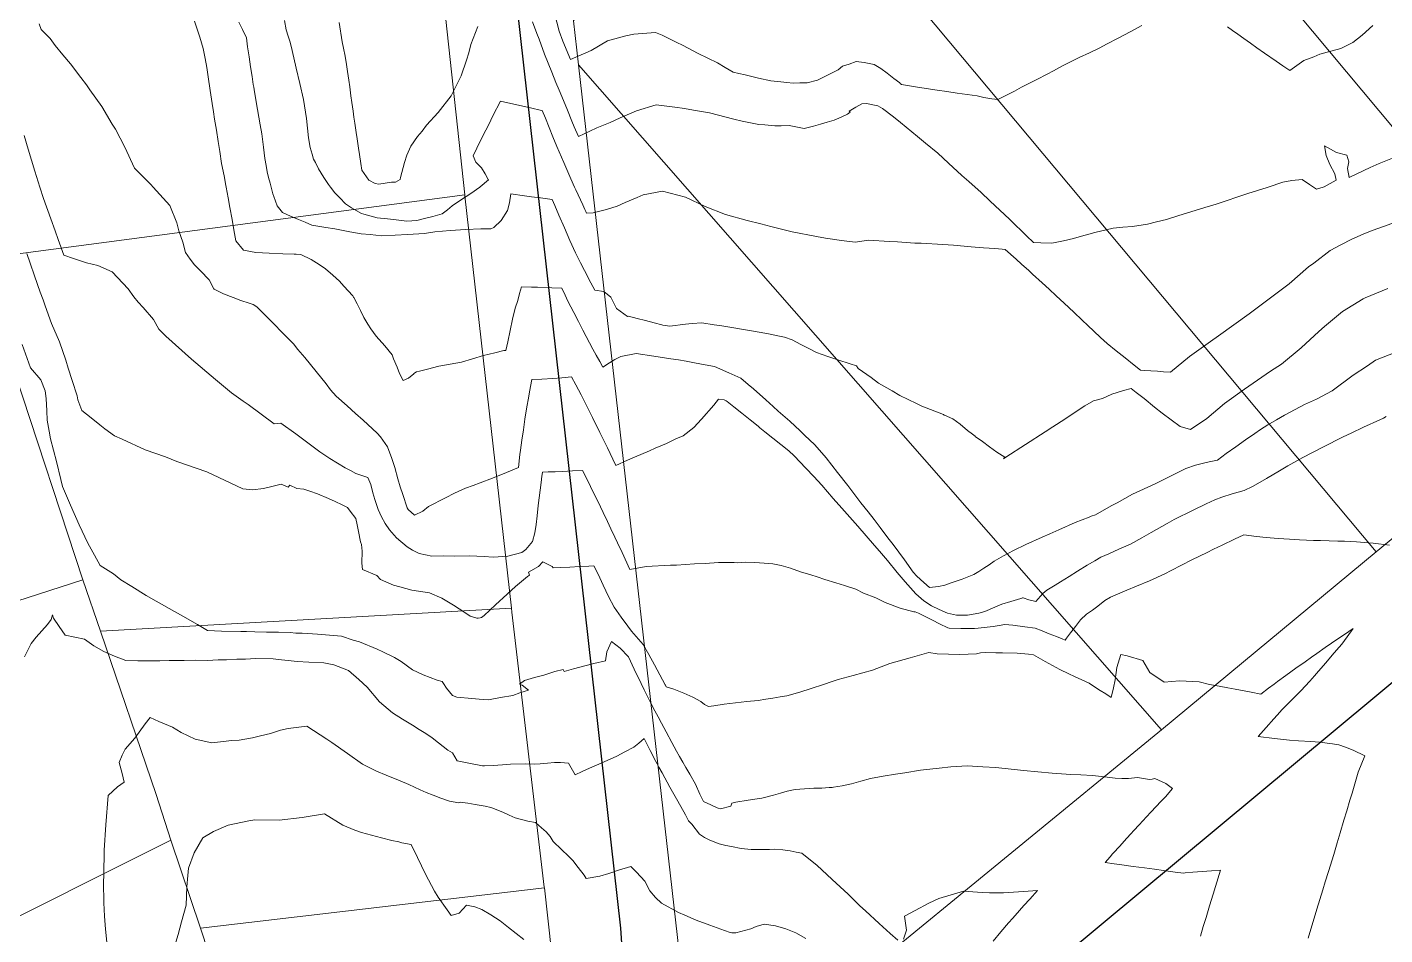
# Model space of a CAD drawing. Header units: inches. Extents: x 11351264 to 11356330, y 6702313 to 6706468.
# Drawn here: x 11353656.1 to 11354118, y 6704745.8 to 6705054.4 of the extents above; entities that cross this region are included whole.
import ezdxf

# ---------------------------------------------------------------- set-up
doc = ezdxf.new("R2010")
doc.units = ezdxf.units.IN
doc.header["$MEASUREMENT"] = 0
doc.layers.add('Shumate_Contours_clip1', color=7, linetype='Continuous', lineweight=0)
doc.layers.add('Shumate_Parcels_clip1', color=7, linetype='Continuous', lineweight=0)
doc.layers.add('Shumate_Streets_clip1', color=7, linetype='Continuous')

msp = doc.modelspace()

# ---------------------------------------------------------------- linework, layer by layer
at = {"layer": 'Shumate_Contours_clip1'}
for points, elevation in [([(11354035.34, 6705054.91), (11354031.32, 6705052.78), (11354027.29, 6705050.67), (11354023.25, 6705048.56), (11354020.98, 6705047.36), (11354017.56, 6705045.63), (11354014.05, 6705044.04), (11354011.45, 6705042.78), (11354008.3, 6705041.2), (11354005.21, 6705039.54), (11354003.14, 6705038.44), (11353999.56, 6705036.62), (11353996.86, 6705035.25), (11353994.41, 6705033.98), (11353991.94, 6705032.66), (11353989.24, 6705031.25), (11353986.33, 6705029.74), (11353984.29, 6705030.02), (11353981.58, 6705030.48), (11353979.32, 6705031.02), (11353972.44, 6705031.97), (11353968.96, 6705032.48), (11353965.66, 6705032.96), (11353958.98, 6705033.99), (11353953.6, 6705034.87), (11353953.14, 6705035.22), (11353953.09, 6705035.26), (11353952.93, 6705035.4), (11353950.96, 6705036.94), (11353948.72, 6705038.71), (11353946.5, 6705040.36), (11353944.3, 6705041.71), (11353940.81, 6705042.39), (11353938.1, 6705042.69), (11353935.7, 6705041.85), (11353933.52, 6705041.12), (11353932, 6705039.9), (11353928.09, 6705037.91), (11353924.99, 6705036.39), (11353921.4, 6705035.46), (11353918.94, 6705035.43), (11353916.66, 6705035.39), (11353914.52, 6705035.6), (11353912.5, 6705035.81), (11353909.05, 6705036.09), (11353904.87, 6705037.03), (11353900.32, 6705038.12), (11353898.2, 6705038.65), (11353896.24, 6705039.09), (11353893.5, 6705040.7), (11353890.94, 6705042.26), (11353887.63, 6705043.89), (11353884.34, 6705045.48), (11353879, 6705048.25), (11353877.13, 6705049.11), (11353874.35, 6705050.57), (11353872.12, 6705051.69), (11353869.89, 6705052.51), (11353862.45, 6705051.98), (11353859.76, 6705051.42), (11353853.55, 6705049.7), (11353847.99, 6705046.47), (11353840.9, 6705043.35), (11353838.29, 6705049.62), (11353837.1, 6705053.03), (11353835.46, 6705059.09)], 1438), ([(11354118.43, 6704922), (11354117.55, 6704921.47), (11354116.28, 6704920.9), (11354110.76, 6704918.38), (11354106.57, 6704916.34), (11354103.77, 6704915.04), (11354096.88, 6704911.6), (11354090.07, 6704908.1), (11354088.03, 6704906.93), (11354084.98, 6704905.22), (11354082.16, 6704903.56), (11354077.69, 6704900.89), (11354074.81, 6704899.22), (11354073.01, 6704898.22), (11354070.19, 6704896.82), (11354066.03, 6704895.66), (11354062.57, 6704894.62), (11354060.21, 6704893.7), (11354057.2, 6704892.33), (11354052.75, 6704890.21), (11354046.35, 6704886.93), (11354043.98, 6704885.63), (11354038.5, 6704882.56), (11354035.32, 6704880.8), (11354031.51, 6704878.65), (11354027.49, 6704876.86), (11354024.05, 6704875.26), (11354021.36, 6704874.14), (11354019.33, 6704872.91), (11354016.77, 6704871.44), (11354013.48, 6704869.42), (11354010.56, 6704867.66), (11354007.6, 6704865.78), (11354005.87, 6704864.7), (11354003.05, 6704862.94), (11354001.66, 6704861.79), (11353999.25, 6704859.05), (11353996.9, 6704859.72), (11353994.89, 6704860.31), (11353994.69, 6704860.33), (11353994.48, 6704860.23), (11353994.15, 6704860.09), (11353990.69, 6704859.08), (11353987.7, 6704858.23), (11353985.28, 6704857.18), (11353981.94, 6704855.73), (11353979.88, 6704855.16), (11353976.05, 6704854.48), (11353972.29, 6704854.47), (11353969.18, 6704855.11), (11353966.39, 6704856.4), (11353963.77, 6704857.67), (11353961.2, 6704859.33), (11353958.45, 6704861.73), (11353954.85, 6704865.74), (11353952.02, 6704868.97), (11353948.82, 6704873.03), (11353946.09, 6704876.17), (11353944.33, 6704878.16), (11353941.49, 6704881.41), (11353938.71, 6704884.72), (11353935.94, 6704887.83), (11353933.26, 6704890.81), (11353930.32, 6704894.09), (11353926.49, 6704898.68), (11353923.75, 6704901.59), (11353921.01, 6704904.48), (11353916.98, 6704908.67), (11353915.22, 6704910.31), (11353912.51, 6704912.49), (11353909.8, 6704914.66), (11353907.1, 6704916.83), (11353905.38, 6704918.19), (11353904.76, 6704918.71), (11353902.01, 6704920.92), (11353899.26, 6704923.14), (11353896.51, 6704925.34), (11353894.28, 6704927.08), (11353893.91, 6704927.31), (11353893.26, 6704927.62), (11353891.28, 6704927.95), (11353889.72, 6704925.84), (11353885.46, 6704921.1), (11353882.84, 6704918.3), (11353879.28, 6704915.47), (11353876.79, 6704914.4), (11353873.58, 6704912.8), (11353869.71, 6704911.27), (11353867.86, 6704910.36), (11353862.67, 6704908.2), (11353860.36, 6704907.13), (11353856.35, 6704905.32), (11353855.3, 6704907.5), (11353853.46, 6704911.34), (11353852.36, 6704913.61), (11353850.95, 6704916.53), (11353848.44, 6704921.71), (11353846.51, 6704925.53), (11353844.53, 6704929.4), (11353842.74, 6704932.78), (11353841.31, 6704935.47), (11353837.95, 6704935.19), (11353834.89, 6704934.94), (11353831.2, 6704934.75), (11353827.81, 6704934.59), (11353827, 6704930.43), (11353826.58, 6704928.2), (11353826.05, 6704925.28), (11353825.41, 6704921.08), (11353824.89, 6704917.5), (11353824.42, 6704913.99), (11353823.94, 6704910.54), (11353823.73, 6704909.06), (11353823.27, 6704904.62), (11353819.14, 6704902.95), (11353814.41, 6704901.03), (11353810.16, 6704899.42), (11353807.84, 6704898.51), (11353805.2, 6704897.61), (11353801.41, 6704895.91), (11353798.45, 6704894.36), (11353792.66, 6704891.36), (11353790.74, 6704889.87), (11353787.84, 6704888.43), (11353785.72, 6704890.37), (11353785.31, 6704891), (11353783.84, 6704895.49), (11353783, 6704898.13), (11353782.16, 6704900.78), (11353781.15, 6704904.71), (11353779.99, 6704908.12), (11353778.83, 6704911.39), (11353778.66, 6704911.73), (11353776.31, 6704915.04), (11353775.16, 6704916.34), (11353773.56, 6704917.82), (11353770.38, 6704920.72), (11353767.78, 6704923.05), (11353764.89, 6704925.67), (11353761.18, 6704928.95), (11353759.29, 6704931.09), (11353757.74, 6704933.06), (11353754.38, 6704937.3), (11353750.49, 6704942.04), (11353748.17, 6704944.84), (11353746.64, 6704946.75), (11353743.11, 6704950.28), (11353739.61, 6704953.89), (11353737.47, 6704956.03), (11353734.17, 6704959.34), (11353732.98, 6704960.06), (11353731.54, 6704960.5), (11353728.8, 6704961.49), (11353726.14, 6704962.42), (11353722.81, 6704963.76), (11353719.7, 6704965.34), (11353719.56, 6704965.46), (11353717.94, 6704968.47), (11353717.64, 6704968.81), (11353715.41, 6704971.17), (11353712.94, 6704973.59), (11353711.5, 6704975.48), (11353709.92, 6704977.81), (11353709.07, 6704981.26), (11353707.72, 6704985.11), (11353707.03, 6704987.81), (11353704.61, 6704993.78), (11353698.93, 6705000), (11353698.17, 6705000.83), (11353692.53, 6705006.42), (11353689.27, 6705013.59), (11353686.13, 6705019.67), (11353685.02, 6705021.35), (11353681.42, 6705027.43), (11353677.33, 6705033.07), (11353676.22, 6705034.75), (11353674.29, 6705037.24), (11353670.84, 6705041.92), (11353668.25, 6705044.96), (11353665.61, 6705048.15), (11353663.87, 6705050.57), (11353660.85, 6705053.6), (11353660.12, 6705055.52)], 1428), ([(11354130.29, 6704947.11), (11354114.87, 6704941.18), (11354112.05, 6704939.27), (11354107.22, 6704936.01), (11354100.09, 6704930.68), (11354094.72, 6704927.93), (11354090.71, 6704926.03), (11354087.46, 6704924.43), (11354083.84, 6704922.5), (11354081.1, 6704920.91), (11354078.15, 6704919.16), (11354075.71, 6704917.6), (11354073.72, 6704916.27), (11354070.55, 6704914.06), (11354067.31, 6704911.73), (11354064.06, 6704909.37), (11354061.1, 6704907.21), (11354061.06, 6704907.19), (11354060.94, 6704907.16), (11354057.23, 6704906.42), (11354053.6, 6704905.48), (11354050.31, 6704904.28), (11354047.36, 6704902.86), (11354042.38, 6704900.33), (11354039.82, 6704899.16), (11354032.15, 6704895.56), (11354026.93, 6704892.67), (11354024.93, 6704891.65), (11354019.6, 6704888.62), (11354018.09, 6704888.11), (11354017.37, 6704887.75), (11354012.69, 6704885.93), (11354007.08, 6704883.48), (11354004.01, 6704882.1), (11354001.45, 6704880.94), (11353995.82, 6704878.43), (11353991.62, 6704876.5), (11353988.27, 6704874.65), (11353985.06, 6704872.8), (11353983.36, 6704871.61), (11353981.6, 6704870.41), (11353979.86, 6704869.34), (11353978.15, 6704868.3), (11353974.14, 6704866.67), (11353970.11, 6704865.32), (11353968.28, 6704864.7), (11353966.09, 6704864.21), (11353963.04, 6704863.85), (11353961.2, 6704865.52), (11353958.8, 6704867.68), (11353957.56, 6704869.1), (11353954.59, 6704873.23), (11353952.66, 6704875.89), (11353950.72, 6704878.52), (11353948.88, 6704880.79), (11353946.26, 6704884.3), (11353944.25, 6704886.95), (11353942.22, 6704889.59), (11353939.72, 6704892.67), (11353937.99, 6704894.96), (11353935.27, 6704898.51), (11353931.82, 6704903.01), (11353927.97, 6704907.97), (11353924.05, 6704912.33), (11353922.2, 6704914.1), (11353920.7, 6704915.53), (11353918.9, 6704917.25), (11353917.33, 6704918.72), (11353915.6, 6704920.37), (11353911.56, 6704923.86), (11353909.84, 6704925.41), (11353907.35, 6704927.65), (11353903.23, 6704931.38), (11353901.42, 6704932.91), (11353898.93, 6704935), (11353894.75, 6704936.89), (11353889.97, 6704939.01), (11353885.48, 6704939.84), (11353882.51, 6704940.41), (11353880.26, 6704940.79), (11353877.62, 6704941.22), (11353875.11, 6704941.59), (11353871.41, 6704942.18), (11353869.33, 6704942.52), (11353863.28, 6704943.45), (11353858.02, 6704942.35), (11353856, 6704941.37), (11353854.17, 6704940.21), (11353851.94, 6704938.83), (11353850.86, 6704940.75), (11353849.68, 6704942.85), (11353848.54, 6704944.89), (11353847.34, 6704947.08), (11353845.08, 6704951.4), (11353843.6, 6704954.27), (11353842.02, 6704957.41), (11353840.06, 6704961.27), (11353839.06, 6704963.25), (11353837.98, 6704965.66), (11353834.55, 6704965.76), (11353829.68, 6704965.95), (11353827.67, 6704966.01), (11353824.24, 6704966.13), (11353823.62, 6704963.87), (11353822.96, 6704961.49), (11353822.13, 6704958.88), (11353821.22, 6704955.08), (11353820.37, 6704951.26), (11353819.56, 6704947.43), (11353818.98, 6704944.5), (11353818.22, 6704944.39), (11353815.14, 6704943.69), (11353811.36, 6704942.71), (11353807.59, 6704941.64), (11353803.82, 6704940.53), (11353799.99, 6704939.85), (11353796.09, 6704939.09), (11353792.3, 6704938.12), (11353789.54, 6704937.43), (11353788.5, 6704937.15), (11353787.67, 6704936.62), (11353787.6, 6704936.56), (11353785.81, 6704934.99), (11353783.96, 6704934.22), (11353782.73, 6704936.58), (11353781.9, 6704938.75), (11353780.7, 6704941.6), (11353780.24, 6704942.97), (11353777.79, 6704946.07), (11353774.85, 6704949.33), (11353773.03, 6704951.82), (11353772.01, 6704953.44), (11353770.56, 6704955.66), (11353769.44, 6704958.02), (11353768.3, 6704960.36), (11353767.19, 6704962.46), (11353767.12, 6704962.58), (11353766.87, 6704962.99), (11353763.85, 6704966.37), (11353762.31, 6704968.03), (11353760.03, 6704970.08), (11353757.58, 6704972.17), (11353755.38, 6704973.68), (11353752.69, 6704975.41), (11353749.2, 6704977.09), (11353747.61, 6704977.15), (11353747.43, 6704977.18), (11353746.91, 6704977.19), (11353743.08, 6704977.35), (11353738.36, 6704977.49), (11353733.82, 6704977.82), (11353729.67, 6704978.51), (11353727.01, 6704981.77), (11353726.37, 6704985.5), (11353725.78, 6704989), (11353725.04, 6704993.06), (11353724.46, 6704996.39), (11353723.77, 6705000), (11353723.66, 6705000.58), (11353723.09, 6705003.82), (11353722.17, 6705008.07), (11353721.61, 6705012.13), (11353721.09, 6705015.51), (11353720.46, 6705019.33), (11353719.82, 6705023.14), (11353719.41, 6705025.63), (11353718.95, 6705028.44), (11353718.28, 6705032.85), (11353717.63, 6705037.47), (11353717.18, 6705040.62), (11353716.66, 6705043.74), (11353716, 6705047.08), (11353714.86, 6705050.95), (11353713.83, 6705054.05), (11353712.95, 6705056.47)], 1430), ([(11354119.06, 6704965.49), (11354111.27, 6704962.34), (11354110.61, 6704962.02), (11354103.61, 6704957.65), (11354097.52, 6704952.62), (11354095.53, 6704950.92), (11354089.52, 6704945.35), (11354082.82, 6704939.8), (11354079.08, 6704937.39), (11354070.21, 6704931.35), (11354063.4, 6704926.37), (11354057.46, 6704921.37), (11354051.93, 6704917.55), (11354048.41, 6704918.62), (11354045.26, 6704920.85), (11354042.29, 6704923.14), (11354039.67, 6704925.23), (11354036.12, 6704928.14), (11354033.44, 6704930.21), (11354031.67, 6704931.57), (11354029.13, 6704930.8), (11354025.11, 6704929.63), (11354021.94, 6704928.11), (11354018.87, 6704927.28), (11354015.97, 6704925.62), (11354012.97, 6704923.67), (11354009.16, 6704921.14), (11354005.05, 6704918.48), (11354002.44, 6704916.82), (11353995.72, 6704912.5), (11353989.1, 6704908.22), (11353989.03, 6704908.17), (11353988.24, 6704907.66), (11353988.71, 6704908.16), (11353986.02, 6704909.9), (11353983.52, 6704911.71), (11353981.05, 6704913.53), (11353978.66, 6704915.26), (11353978.6, 6704915.29), (11353978.57, 6704915.31), (11353977.69, 6704915.97), (11353976.05, 6704917.27), (11353973.55, 6704919.36), (11353970.96, 6704921.18), (11353968.23, 6704922.49), (11353968.17, 6704922.51), (11353968.11, 6704922.51), (11353967.82, 6704922.64), (11353960.47, 6704925.56), (11353958.67, 6704926.47), (11353952.97, 6704929.14), (11353950.34, 6704930.73), (11353945.74, 6704933.37), (11353943.19, 6704935.22), (11353938.82, 6704938.36), (11353938.27, 6704939.24), (11353936.07, 6704939.88), (11353931.91, 6704941.24), (11353928.43, 6704942.4), (11353924.6, 6704943.73), (11353922.19, 6704944.99), (11353919.24, 6704946.47), (11353916.34, 6704948.04), (11353913.76, 6704948.94), (11353912.64, 6704949.19), (11353907.7, 6704950.17), (11353901.83, 6704951.25), (11353899.1, 6704951.71), (11353895.87, 6704952.24), (11353892.39, 6704952.78), (11353889.83, 6704953.14), (11353885.63, 6704953.89), (11353882.33, 6704953.63), (11353880.05, 6704953.36), (11353874.71, 6704952.73), (11353872.32, 6704953.1), (11353872.01, 6704953.16), (11353869.36, 6704953.84), (11353866.46, 6704954.59), (11353863.56, 6704955.33), (11353860.66, 6704956.07), (11353860.34, 6704956.05), (11353856.6, 6704958.75), (11353854.63, 6704962.57), (11353852.23, 6704964.46), (11353849.18, 6704964.96), (11353847.88, 6704967.41), (11353845.7, 6704971.67), (11353844.38, 6704974.22), (11353842.65, 6704977.69), (11353840.75, 6704981.9), (11353838.86, 6704986.17), (11353836.97, 6704990.46), (11353835.54, 6704993.79), (11353834.66, 6704995.84), (11353830.77, 6704996.35), (11353827.67, 6704996.74), (11353825.25, 6704997.06), (11353820.67, 6704997.68), (11353820.13, 6704994.6), (11353819.46, 6704992.04), (11353817.3, 6704988.66), (11353814.87, 6704986.27), (11353813.84, 6704985.8), (11353810.4, 6704985.81), (11353805.28, 6704985.58), (11353800.04, 6704985.24), (11353794.72, 6704984.82), (11353791.28, 6704984.28), (11353785.47, 6704983.89), (11353781.25, 6704983.65), (11353776.57, 6704983.47), (11353772.82, 6704983.85), (11353769.69, 6704984.14), (11353765.79, 6704984.81), (11353760.71, 6704985.85), (11353757.63, 6704986.21), (11353752.87, 6704987.11), (11353750.61, 6704988.04), (11353748.35, 6704988.96), (11353745.67, 6704990.12), (11353742.99, 6704991.31), (11353741.15, 6704993.63), (11353739.97, 6704996.77), (11353739.63, 6704997.67), (11353739.03, 6705000), (11353738.7, 6705001.29), (11353738.21, 6705003.24), (11353737.69, 6705005.17), (11353737.35, 6705007.35), (11353736.98, 6705009.73), (11353736.5, 6705013.58), (11353735.91, 6705018.1), (11353735.35, 6705021.19), (11353734.88, 6705023.79), (11353734.43, 6705026.39), (11353733.99, 6705028.98), (11353733.27, 6705033.16), (11353733.14, 6705033.98), (11353732.99, 6705034.93), (11353732.58, 6705037.55), (11353732.07, 6705040.94), (11353731.57, 6705044.34), (11353731.04, 6705047.73), (11353730.69, 6705050.76), (11353729.38, 6705053.56), (11353728.11, 6705056.09)], 1432), ([(11354127.95, 6704990.33), (11354116.01, 6704986.04), (11354113.69, 6704985.21), (11354110.66, 6704983.99), (11354106.82, 6704982.26), (11354103.08, 6704980.39), (11354099.43, 6704978.4), (11354093.82, 6704974.19), (11354092, 6704972.84), (11354085.5, 6704967.13), (11354071.86, 6704956.9), (11354061.36, 6704949.42), (11354058.65, 6704947.53), (11354051.49, 6704942.38), (11354045.08, 6704937.09), (11354042.71, 6704937.19), (11354040.67, 6704937.46), (11354036.15, 6704937.67), (11354034.89, 6704937.75), (11354032.68, 6704939.5), (11354029.61, 6704941.92), (11354026.54, 6704944.36), (11354023.47, 6704946.82), (11354021.2, 6704948.88), (11354018.93, 6704950.98), (11354017, 6704952.89), (11354015.07, 6704954.77), (11354012.23, 6704957.43), (11354008.93, 6704960.5), (11354006.21, 6704963.08), (11354003.81, 6704965.28), (11354001.42, 6704967.46), (11353998.17, 6704970.41), (11353996.84, 6704971.64), (11353994.37, 6704973.85), (11353992.52, 6704975.49), (11353988.8, 6704978.79), (11353987.81, 6704978.88), (11353985.3, 6704979.07), (11353981.44, 6704979.36), (11353977.22, 6704979.74), (11353971.29, 6704980.22), (11353967.62, 6704980.51), (11353960.25, 6704980.92), (11353958.13, 6704980.99), (11353952.22, 6704981.37), (11353949.48, 6704981.52), (11353942.28, 6704981.96), (11353937.76, 6704981.26), (11353933.14, 6704981.88), (11353927.74, 6704982.59), (11353924.61, 6704983.16), (11353916.34, 6704984.74), (11353909.13, 6704986.56), (11353905.69, 6704987.46), (11353901.09, 6704988.7), (11353893.72, 6704990.68), (11353886.76, 6704993.44), (11353880.06, 6704996.54), (11353872.23, 6704998.67), (11353865.66, 6704997.37), (11353863.61, 6704996.51), (11353859.49, 6704994.74), (11353856.85, 6704993.56), (11353853.22, 6704992.42), (11353848.64, 6704991.26), (11353846.42, 6704991.09), (11353846.13, 6704991.67), (11353845.8, 6704992.4), (11353845.11, 6704993.94), (11353842.74, 6704999.11), (11353842.34, 6705000), (11353841.05, 6705002.86), (11353838.62, 6705008.34), (11353836.23, 6705013.86), (11353834.94, 6705017.04), (11353833.65, 6705020.22), (11353832.37, 6705023.41), (11353831.34, 6705026.03), (11353830.65, 6705026.16), (11353827.78, 6705026.79), (11353824.23, 6705027.58), (11353820.67, 6705028.39), (11353817.11, 6705029.22), (11353814.51, 6705024.24), (11353813.1, 6705021.3), (11353811.11, 6705017.44), (11353809.11, 6705013.26), (11353807.83, 6705010.68), (11353808.68, 6705008.47), (11353810.66, 6705006.59), (11353811.87, 6705004.49), (11353812.91, 6705002.62), (11353813, 6705002.45), (11353810.21, 6705000.07), (11353810.1, 6705000), (11353807.04, 6704997.88), (11353803.83, 6704995.8), (11353800.66, 6704993.6), (11353799.02, 6704992.32), (11353797.28, 6704990.95), (11353794.06, 6704990.06), (11353791.76, 6704989.41), (11353788.61, 6704988.59), (11353785.26, 6704988.4), (11353781.61, 6704988.84), (11353778.64, 6704989.17), (11353775.12, 6704989.57), (11353770.64, 6704990.85), (11353769.77, 6704991.01), (11353766.42, 6704992.96), (11353764.34, 6704994.32), (11353762.42, 6704996.34), (11353760.78, 6704998.06), (11353759.31, 6705000), (11353758.64, 6705000.88), (11353757.02, 6705003.24), (11353755.15, 6705006.18), (11353754.12, 6705008.35), (11353753.47, 6705009.53), (11353753.01, 6705011.15), (11353752.35, 6705013.43), (11353751.73, 6705016.7), (11353751.4, 6705020.02), (11353751.1, 6705023.34), (11353750.03, 6705029.79), (11353748.84, 6705035.21), (11353747.56, 6705040.41), (11353746.24, 6705046.39), (11353745.53, 6705049.26), (11353744.87, 6705051.32), (11353744.22, 6705053.44), (11353743.6, 6705056.61)], 1434), ([(11353809.41, 6705054.66), (11353806.98, 6705048.5), (11353806.39, 6705045.68), (11353805.52, 6705043.16), (11353803.7, 6705037.87), (11353800.35, 6705031.07), (11353795.93, 6705025.41), (11353791.93, 6705021.03), (11353790.47, 6705019.04), (11353788.92, 6705017.19), (11353786.56, 6705013.92), (11353785.23, 6705010.91), (11353784.41, 6705008.42), (11353783.03, 6705003.29), (11353783, 6705002.64), (11353781.42, 6705001.69), (11353780.05, 6705001.67), (11353775.7, 6705001.05), (11353774.51, 6705001.2), (11353772.3, 6705002.37), (11353769.88, 6705005.75), (11353769.56, 6705008.03), (11353769.09, 6705011.06), (11353768.78, 6705013.29), (11353768.32, 6705016.37), (11353768.02, 6705018.55), (11353767.51, 6705021.69), (11353767.22, 6705023.8), (11353766.97, 6705025.79), (11353766.56, 6705028.77), (11353766.21, 6705031.08), (11353765.81, 6705034.04), (11353765.45, 6705036.38), (11353765.05, 6705039.31), (11353764.69, 6705041.67), (11353764.29, 6705044.57), (11353763.71, 6705047.28), (11353763.25, 6705049.44), (11353762.22, 6705055.99)], 1436), ([(11354125.14, 6705011.61), (11354116.1, 6705008.03), (11354113.02, 6705006.64), (11354110.9, 6705005.66), (11354105.82, 6705003.31), (11354105.29, 6705006.29), (11354105.73, 6705008.62), (11354105.12, 6705010.84), (11354101.51, 6705011.72), (11354097.49, 6705014), (11354098.08, 6705010.76), (11354099.27, 6705007.74), (11354101.03, 6705004.5), (11354101.41, 6705002.41), (11354097.34, 6705000.1), (11354096.99, 6705000), (11354094.76, 6704999.34), (11354093.69, 6705000), (11354092.33, 6705000.84), (11354089.84, 6705002.53), (11354086.37, 6705002.24), (11354083.29, 6705001.67), (11354078.29, 6705000), (11354077.99, 6704999.9), (11354071.39, 6704997.86), (11354060.62, 6704994.24), (11354056.77, 6704993.09), (11354047.57, 6704990.27), (11354043.74, 6704989.02), (11354040.35, 6704988.18), (11354037.25, 6704987.45), (11354032.17, 6704986.57), (11354028.88, 6704986.35), (11354025.56, 6704986.07), (11354019.35, 6704984.58), (11354013.98, 6704983.08), (11354012.03, 6704982.51), (11354008.71, 6704981.77), (11354004.72, 6704980.99), (11354001, 6704981), (11353998.47, 6704981.17), (11353996.12, 6704983.45), (11353994.34, 6704985.16), (11353992.25, 6704987.17), (11353990.28, 6704989.07), (11353987.01, 6704992.18), (11353983.75, 6704995.25), (11353980.5, 6704998.32), (11353978.62, 6705000), (11353976.44, 6705001.94), (11353974.1, 6705004), (11353969.57, 6705008.11), (11353965.86, 6705011.49), (11353961.69, 6705014.99), (11353959.03, 6705017.19), (11353953.17, 6705022.01), (11353950.79, 6705023.86), (11353947.05, 6705026.73), (11353945.44, 6705027.68), (11353941.64, 6705028.43), (11353940.02, 6705028.26), (11353938.02, 6705027.17), (11353935.69, 6705025.85), (11353936.13, 6705025.43), (11353935.14, 6705024.82), (11353933.05, 6705023.83), (11353930.61, 6705022.79), (11353928.21, 6705022.06), (11353925.95, 6705021.4), (11353923.56, 6705020.76), (11353920.43, 6705019.97), (11353918.17, 6705020.38), (11353915.29, 6705020.96), (11353912.65, 6705020.78), (11353910.42, 6705020.79), (11353907.04, 6705021.13), (11353905.01, 6705021.34), (11353902.18, 6705021.8), (11353899.32, 6705022.43), (11353896.46, 6705023.06), (11353888.21, 6705025.27), (11353882.8, 6705026.18), (11353879.71, 6705026.68), (11353876.46, 6705027.22), (11353870.11, 6705027.96), (11353863.38, 6705025.92), (11353857.88, 6705023.54), (11353854.38, 6705022.01), (11353849.93, 6705020.1), (11353847.53, 6705019.05), (11353843.66, 6705017.22), (11353842.2, 6705020.52), (11353841.43, 6705022.39), (11353839.85, 6705026.19), (11353839.06, 6705028.13), (11353837.05, 6705032.96), (11353835.99, 6705035.58), (11353834.57, 6705039.05), (11353832.12, 6705045.16), (11353830.22, 6705050.27), (11353829.52, 6705052.17), (11353828.01, 6705056.21)], 1436), ([(11354113.92, 6705054.97), (11354110.33, 6705051.7), (11354107.1, 6705049.15), (11354103.06, 6705047.18), (11354098.39, 6705045.86), (11354095.85, 6705045.23), (11354093.87, 6705044.34), (11354090.46, 6705043.05), (11354085.69, 6705039.63), (11354083.34, 6705041.23), (11354080.97, 6705042.85), (11354077.07, 6705045.53), (11354074.45, 6705047.38), (11354072.27, 6705048.92), (11354070.02, 6705050.51), (11354067.96, 6705051.98), (11354066.14, 6705053.28), (11354064.45, 6705054.49)], 1438), ([(11354119.6, 6704878.21), (11354114.05, 6704878.93), (11354111.1, 6704879.12), (11354108.39, 6704879.38), (11354104.32, 6704879.58), (11354103.46, 6704879.6), (11354103.07, 6704879.6), (11354101.95, 6704879.62), (11354096.13, 6704879.8), (11354093.67, 6704879.88), (11354088.93, 6704880.08), (11354085.55, 6704880.27), (11354081.68, 6704880.51), (11354077.66, 6704880.86), (11354074.35, 6704881.16), (11354070, 6704881.81), (11354066.9, 6704880.32), (11354062.64, 6704878.27), (11354059.67, 6704876.86), (11354057.5, 6704875.82), (11354052.35, 6704873.3), (11354045.31, 6704869.59), (11354043.15, 6704868.52), (11354037.9, 6704866.17), (11354033.52, 6704864.34), (11354030.19, 6704862.94), (11354024.7, 6704860.62), (11354022.77, 6704859.39), (11354020.37, 6704857.57), (11354018.5, 6704856.12), (11354016.53, 6704854.76), (11354014.48, 6704852.86), (11354012.72, 6704850.63), (11354011.04, 6704848.43), (11354009.73, 6704846.68), (11354009.23, 6704845.97), (11354008.17, 6704846.39), (11354006.23, 6704847.16), (11354003.75, 6704848.15), (11354001.43, 6704849.08), (11353999.03, 6704850.02), (11353995.55, 6704850.51), (11353991.48, 6704851.05), (11353988.72, 6704851.25), (11353986.74, 6704850.94), (11353984.77, 6704850.55), (11353979.63, 6704850), (11353978.39, 6704849.91), (11353976.04, 6704849.91), (11353973.68, 6704849.95), (11353969.73, 6704850.03), (11353969.3, 6704850.13), (11353966.51, 6704851.53), (11353964.14, 6704852.74), (11353959.36, 6704855.18), (11353958.23, 6704855.58), (11353957.7, 6704855.57), (11353953.07, 6704856.84), (11353948, 6704858.78), (11353944.85, 6704860.32), (11353940.59, 6704861.96), (11353938, 6704863.28), (11353934.17, 6704864.5), (11353931.2, 6704865.47), (11353927.47, 6704866.63), (11353924.82, 6704867.46), (11353922.65, 6704868.14), (11353919.2, 6704869.23), (11353915.75, 6704870.47), (11353912.61, 6704871.36), (11353912.06, 6704871.5), (11353909.78, 6704871.86), (11353906.79, 6704872.18), (11353903.67, 6704872.37), (11353900.47, 6704872.44), (11353897.7, 6704872.29), (11353896.57, 6704872.31), (11353891.32, 6704872.33), (11353886.75, 6704871.97), (11353883.14, 6704871.93), (11353877.02, 6704871.49), (11353874.91, 6704871.45), (11353866.69, 6704870.98), (11353861.15, 6704870.02), (11353858.47, 6704875.72), (11353856.91, 6704879.04), (11353855.99, 6704881.02), (11353854.7, 6704883.77), (11353853.51, 6704886.3), (11353852.03, 6704889.37), (11353850.17, 6704893.2), (11353848.89, 6704895.82), (11353847.74, 6704898.15), (11353846.43, 6704900.83), (11353845.04, 6704903.64), (11353841.63, 6704903.49), (11353838.21, 6704903.34), (11353835.66, 6704903.23), (11353833.32, 6704903.14), (11353831.38, 6704903.05), (11353831.26, 6704902.29), (11353831.19, 6704901.71), (11353830.89, 6704899.55), (11353830.55, 6704896.94), (11353830.21, 6704894.33), (11353829.89, 6704891.71), (11353829.57, 6704888.22), (11353829.19, 6704885.3), (11353828.77, 6704882.5), (11353827.99, 6704879.56), (11353825.68, 6704876.78), (11353824.38, 6704875.77), (11353819.57, 6704874.57), (11353814.59, 6704874.19), (11353811.5, 6704874.36), (11353806.61, 6704874.6), (11353801.52, 6704874.5), (11353797.69, 6704874.58), (11353793.79, 6704874.54), (11353791.63, 6704874.94), (11353789.49, 6704875.41), (11353787.15, 6704876.53), (11353785.4, 6704877.72), (11353781.78, 6704880.74), (11353780.93, 6704881.63), (11353779.32, 6704883.52), (11353777.84, 6704885.67), (11353776.59, 6704887.89), (11353775.43, 6704890.37), (11353775.32, 6704890.69), (11353774.98, 6704891.73), (11353774.3, 6704893.79), (11353773.72, 6704896.09), (11353772.94, 6704898.83), (11353771.94, 6704901.22), (11353767.9, 6704902.66), (11353766.08, 6704903.67), (11353764.26, 6704904.58), (11353761.66, 6704906.17), (11353759.09, 6704907.73), (11353755.63, 6704909.95), (11353753.38, 6704911.7), (11353750.14, 6704914.1), (11353747.49, 6704916.13), (11353742.32, 6704919.72), (11353740.07, 6704919.46), (11353731.27, 6704926.06), (11353729.57, 6704927.24), (11353725.58, 6704930.1), (11353720.1, 6704934.53), (11353711.92, 6704941.55), (11353703.25, 6704949.28), (11353700.87, 6704951.7), (11353699.04, 6704955), (11353695.55, 6704959.01), (11353693.84, 6704960.9), (11353692.41, 6704962.73), (11353690.45, 6704965.37), (11353685, 6704971.2), (11353680.1, 6704973.37), (11353676.24, 6704974.25), (11353671.83, 6704975.68), (11353668.52, 6704976.86), (11353666.66, 6704982.13), (11353665.59, 6704985.11), (11353664.14, 6704989.19), (11353661.58, 6704996.18), (11353660.39, 6705000), (11353658.7, 6705005.44), (11353656.36, 6705012.94), (11353655.07, 6705017.6)], 1426), ([(11354091.92, 6704744.64), (11354094.85, 6704754.44), (11354096.88, 6704761.05), (11354097.71, 6704763.78), (11354098.8, 6704767.31), (11354100.59, 6704773.11), (11354101.75, 6704777.02), (11354102.79, 6704780.48), (11354104.04, 6704784.76), (11354105.02, 6704787.96), (11354106.11, 6704791.54), (11354106.87, 6704793.89), (11354108.97, 6704801.02), (11354111.16, 6704806.62), (11354107.25, 6704808.56), (11354104.65, 6704809.58), (11354102.39, 6704810.41), (11354100.23, 6704810.75), (11354095.75, 6704811.3), (11354092.82, 6704811.53), (11354088.6, 6704811.77), (11354085.6, 6704811.9), (11354080.4, 6704812.53), (11354074.91, 6704813.23), (11354077.61, 6704816.27), (11354080.18, 6704819.16), (11354081.37, 6704820.48), (11354083.09, 6704822.33), (11354087.35, 6704826.65), (11354089.43, 6704828.75), (11354092.5, 6704831.96), (11354094.08, 6704833.78), (11354095.47, 6704835.39), (11354097.92, 6704838.28), (11354100.02, 6704840.81), (11354101.54, 6704842.54), (11354103.33, 6704844.61), (11354105.19, 6704847.1), (11354107.26, 6704849.91), (11354104.3, 6704847.93), (11354101.67, 6704846.16), (11354099.86, 6704844.91), (11354097.7, 6704843.42), (11354094.83, 6704841.44), (11354093.02, 6704840.15), (11354090.84, 6704838.59), (11354087.72, 6704836.39), (11354084.31, 6704833.9), (11354081.5, 6704831.85), (11354080.34, 6704831), (11354078.44, 6704829.6), (11354075.83, 6704827.65), (11354072.48, 6704828.25), (11354067.07, 6704829.26), (11354064.55, 6704829.74), (11354061.62, 6704830.31), (11354058.33, 6704830.9), (11354054.79, 6704831.76), (11354048.13, 6704832.08), (11354042.88, 6704831.69), (11354038.05, 6704834.98), (11354035.65, 6704839.05), (11354030.28, 6704840.68), (11354028.12, 6704841.03), (11354026.79, 6704836.71), (11354026.22, 6704832.47), (11354025.73, 6704829.8), (11354024.92, 6704826.51), (11354023.04, 6704827.66), (11354021.11, 6704828.89), (11354019.24, 6704830.13), (11354017.38, 6704831.33), (11354012.41, 6704833.6), (11354010.44, 6704834.56), (11354007.42, 6704835.97), (11354002.41, 6704838.66), (11353998.46, 6704840.98), (11353996.76, 6704841.19), (11353992.85, 6704841.54), (11353987.91, 6704841.63), (11353985.69, 6704841.66), (11353981.98, 6704841.74), (11353980.46, 6704841.66), (11353979.09, 6704841.34), (11353973.37, 6704841.03), (11353969.52, 6704841.17), (11353965.66, 6704841.28), (11353962.83, 6704841.78), (11353956.49, 6704839.95), (11353949.58, 6704837.98), (11353943.7, 6704835.77), (11353937.13, 6704833.93), (11353932.03, 6704832.6), (11353930, 6704831.93), (11353927, 6704830.93), (11353922.82, 6704829.5), (11353918.9, 6704828.3), (11353914.5, 6704827.05), (11353912.29, 6704826.65), (11353909.82, 6704826.26), (11353907.37, 6704825.85), (11353904.83, 6704825.49), (11353900.97, 6704825.1), (11353897.06, 6704824.69), (11353893.17, 6704824.14), (11353889.69, 6704823.65), (11353888.83, 6704823.52), (11353887.84, 6704823.39), (11353886.52, 6704824.1), (11353885.23, 6704825.14), (11353882.5, 6704826.6), (11353879.45, 6704827.98), (11353876.07, 6704829.29), (11353873.5, 6704830.11), (11353873.2, 6704830.65), (11353873.12, 6704830.81), (11353871.32, 6704834.12), (11353869.48, 6704837.6), (11353867.6, 6704841.05), (11353865.67, 6704844.46), (11353861.64, 6704849), (11353860.42, 6704850.73), (11353858.19, 6704853.8), (11353855.76, 6704857.13), (11353853.91, 6704860.86), (11353852.99, 6704862.77), (11353852.09, 6704864.61), (11353850.29, 6704868.38), (11353848.92, 6704871.26), (11353847.21, 6704871.14), (11353843.95, 6704870.98), (11353840.7, 6704870.82), (11353837.45, 6704870.66), (11353835, 6704870.56), (11353834.64, 6704871), (11353831.56, 6704872.59), (11353829.99, 6704870.99), (11353826.66, 6704869.08), (11353826.94, 6704868.06), (11353826.31, 6704867.61), (11353822.19, 6704864.2), (11353819.36, 6704861.62), (11353815.44, 6704857.98), (11353811.59, 6704854.33), (11353810.66, 6704853.7), (11353810.21, 6704853.53), (11353809.54, 6704853.45), (11353809.04, 6704853.47), (11353806.76, 6704854.15), (11353804.94, 6704855.38), (11353801.12, 6704857.89), (11353797.18, 6704860.21), (11353792.91, 6704862.06), (11353789.2, 6704862.66), (11353786.95, 6704863), (11353782.88, 6704864.07), (11353780.7, 6704864.63), (11353776.32, 6704866.53), (11353775.03, 6704867.89), (11353770.21, 6704870.01), (11353769.92, 6704872.19), (11353770.02, 6704876.2), (11353769.8, 6704878.43), (11353769.45, 6704879.35), (11353768.74, 6704882.93), (11353768.3, 6704885.12), (11353767.84, 6704887.3), (11353765.91, 6704889.77), (11353765.06, 6704891.08), (11353764.57, 6704891.29), (11353763.22, 6704891.96), (11353760.87, 6704893.09), (11353758.55, 6704894.14), (11353754.9, 6704895.7), (11353752.22, 6704896.65), (11353750.14, 6704897.27), (11353747.81, 6704897.5), (11353745.45, 6704898.68), (11353744.88, 6704897.96), (11353742.51, 6704898.97), (11353739.75, 6704898.34), (11353736.45, 6704897.54), (11353732.78, 6704897.12), (11353729.47, 6704897.45), (11353717.23, 6704903.22), (11353706.99, 6704906.73), (11353703.08, 6704908.3), (11353696.23, 6704910.67), (11353688.37, 6704914.34), (11353685.74, 6704915.44), (11353682.52, 6704917.79), (11353680.77, 6704919.2), (11353677.8, 6704921.52), (11353674.68, 6704924.08), (11353673.32, 6704927.68), (11353673.07, 6704929), (11353671.34, 6704934.3), (11353670.03, 6704938.46), (11353669.17, 6704941.11), (11353667.07, 6704947.36), (11353664.35, 6704953.66), (11353662.2, 6704959.6), (11353661.46, 6704961.68), (11353660.53, 6704964.31), (11353658.61, 6704969.78), (11353657.09, 6704974.1), (11353655.92, 6704977.41)], 1424), ([(11354055.27, 6704745.37), (11354056.23, 6704748.55), (11354057.17, 6704751.66), (11354058.39, 6704755.66), (11354059.61, 6704759.65), (11354060.41, 6704762.25), (11354062.09, 6704767.71), (11354059.02, 6704767.55), (11354055.88, 6704767.34), (11354052.69, 6704767.08), (11354050.08, 6704766.84), (11354049.44, 6704766.76), (11354046.67, 6704767.12), (11354042.74, 6704767.63), (11354039.68, 6704768.04), (11354036.18, 6704768.51), (11354032.39, 6704769.03), (11354028.52, 6704769.58), (11354025.91, 6704769.95), (11354022.82, 6704770.41), (11354024.53, 6704772.33), (11354025.38, 6704773.26), (11354025.71, 6704773.61), (11354027.67, 6704775.77), (11354030.24, 6704778.6), (11354031.6, 6704780.1), (11354032.61, 6704781.2), (11354034.4, 6704783.16), (11354036.94, 6704785.94), (11354038.42, 6704787.52), (11354040.17, 6704789.4), (11354041.8, 6704791.07), (11354043.36, 6704792.65), (11354045.7, 6704795.51), (11354043.52, 6704797.23), (11354039.71, 6704798.97), (11354038.82, 6704798.65), (11354037.98, 6704798.61), (11354033.82, 6704799.26), (11354030.8, 6704798.88), (11354028.51, 6704798.89), (11354026.3, 6704799.09), (11354023.5, 6704799.41), (11354018.53, 6704799.98), (11354014.58, 6704800.18), (11354011.16, 6704800.31), (11354004.82, 6704800.71), (11353995.01, 6704801.66), (11353985.59, 6704802.71), (11353981.18, 6704802.93), (11353975.98, 6704803.27), (11353970.28, 6704802.91), (11353966.39, 6704802.46), (11353960.06, 6704801.73), (11353954.64, 6704800.89), (11353951.51, 6704800.38), (11353947.34, 6704799.69), (11353942.96, 6704798.92), (11353939.76, 6704798.06), (11353936.57, 6704797.13), (11353933.35, 6704796.41), (11353930.42, 6704795.92), (11353929.91, 6704795.88), (11353928.89, 6704795.81), (11353926.41, 6704795.65), (11353923.72, 6704795.58), (11353920.52, 6704795.44), (11353917.35, 6704795.14), (11353914.64, 6704794.64), (11353912.34, 6704793.98), (11353909.94, 6704793.26), (11353906.08, 6704792.24), (11353903.7, 6704791.9), (11353901.33, 6704791.55), (11353897.19, 6704790.84), (11353895.79, 6704790.56), (11353895.5, 6704789.53), (11353891.98, 6704788.59), (11353891.17, 6704788.81), (11353890.84, 6704788.99), (11353888.65, 6704789.95), (11353886.18, 6704791.11), (11353884.98, 6704793.6), (11353883.4, 6704796.96), (11353881.5, 6704800.37), (11353880.16, 6704802.71), (11353879.11, 6704804.53), (11353878.06, 6704806.35), (11353877.04, 6704808.18), (11353875.36, 6704811.17), (11353873.43, 6704814.81), (11353871.89, 6704817.75), (11353870.76, 6704819.85), (11353869.67, 6704821.88), (11353867.87, 6704825.24), (11353865.99, 6704829.02), (11353864.92, 6704831.25), (11353862.6, 6704836.14), (11353860.7, 6704840.3), (11353857.78, 6704843.25), (11353854.93, 6704845.48), (11353853.33, 6704841.94), (11353852.79, 6704838.89), (11353848.86, 6704838.01), (11353845.79, 6704837.23), (11353841.95, 6704836.22), (11353838.76, 6704835.35), (11353838.38, 6704836.03), (11353835.65, 6704835.28), (11353832.2, 6704834.16), (11353831.87, 6704834), (11353828.67, 6704833.21), (11353825.29, 6704832.2), (11353823.55, 6704830.97), (11353824.46, 6704830.67), (11353826.66, 6704829), (11353823.66, 6704828.05), (11353821.29, 6704827.19), (11353817.14, 6704826.43), (11353812.98, 6704825.69), (11353809.86, 6704825.94), (11353807.35, 6704826.13), (11353802.26, 6704826.55), (11353800.76, 6704827.19), (11353798.79, 6704829.65), (11353797.71, 6704831.2), (11353797.23, 6704831.9), (11353795.58, 6704832.3), (11353790.76, 6704834.12), (11353787.2, 6704835.91), (11353783.31, 6704838.75), (11353781.01, 6704840.02), (11353777.05, 6704841.96), (11353775.14, 6704842.89), (11353769.14, 6704845.35), (11353767.03, 6704845.99), (11353763.02, 6704847.31), (11353758.93, 6704847.68), (11353754.83, 6704848.01), (11353749.64, 6704848.3), (11353747.52, 6704848.38), (11353745.52, 6704848.53), (11353741.52, 6704848.63), (11353737.51, 6704848.73), (11353733.49, 6704848.82), (11353730.7, 6704848.89), (11353728.79, 6704848.87), (11353722.18, 6704849.07), (11353717.46, 6704849.21), (11353713.98, 6704851.27), (11353708.19, 6704854.56), (11353706.19, 6704855.69), (11353699.94, 6704859.23), (11353696.56, 6704861.17), (11353691.7, 6704864.18), (11353687.9, 6704866.5), (11353685.44, 6704868.46), (11353680.85, 6704871.3), (11353678.94, 6704874.87), (11353676.74, 6704878.98), (11353673.73, 6704885.15), (11353670.8, 6704891.87), (11353668.14, 6704898.26), (11353667.54, 6704900.64), (11353666.06, 6704906.65), (11353664.02, 6704914.41), (11353663.59, 6704917.07), (11353662.9, 6704920.72), (11353662.78, 6704923.93), (11353662.49, 6704928.07), (11353662.13, 6704930.77), (11353660.7, 6704934.49), (11353657.23, 6704938.54), (11353656.07, 6704941.77), (11353654.32, 6704946.52)], 1422), ([(11353952.26, 6704743.91), (11353949.72, 6704746.21), (11353945.98, 6704749.59), (11353941.27, 6704753.9), (11353939.39, 6704755.65), (11353935.35, 6704759.58), (11353929.97, 6704764.61), (11353928.14, 6704766.29), (11353924.83, 6704769.29), (11353919.69, 6704773.48), (11353917.72, 6704773.87), (11353915.67, 6704774.32), (11353913.18, 6704774.69), (11353910.37, 6704774.86), (11353908.62, 6704774.76), (11353904.6, 6704774.8), (11353902.43, 6704774.83), (11353898.94, 6704775.12), (11353895.73, 6704775.76), (11353893.73, 6704776.15), (11353891.48, 6704776.74), (11353888.34, 6704777.98), (11353886.52, 6704778.9), (11353884.82, 6704779.96), (11353882.22, 6704783.42), (11353881.09, 6704784.5), (11353880.1, 6704786.53), (11353877.42, 6704791.26), (11353874.76, 6704796.02), (11353872.1, 6704800.8), (11353871, 6704802.78), (11353870.41, 6704803.86), (11353869.92, 6704804.74), (11353868.04, 6704808.42), (11353866, 6704812.48), (11353864.23, 6704810.89), (11353862.46, 6704809.6), (11353859.41, 6704807.97), (11353856.67, 6704806.51), (11353851.34, 6704804.17), (11353847.43, 6704802.41), (11353844.95, 6704801.3), (11353842.52, 6704800.13), (11353841.64, 6704801.81), (11353840.19, 6704804.19), (11353837.52, 6704804.37), (11353835.48, 6704804.35), (11353833.15, 6704804.13), (11353830.66, 6704803.94), (11353828.52, 6704803.74), (11353825.65, 6704803.9), (11353820.48, 6704803.84), (11353817.82, 6704803.54), (11353814.62, 6704803.37), (11353811.63, 6704803.25), (11353811.38, 6704803.23), (11353811.02, 6704803.22), (11353806.94, 6704804), (11353804.65, 6704804.45), (11353802.37, 6704804.95), (11353800.81, 6704807.62), (11353799.15, 6704808.61), (11353796, 6704811.09), (11353793.89, 6704812.71), (11353791.71, 6704814.26), (11353789.43, 6704815.63), (11353787.16, 6704817.02), (11353783.72, 6704819.1), (11353780.33, 6704821.22), (11353775.96, 6704825.04), (11353771.72, 6704829.97), (11353768.93, 6704832.58), (11353765.36, 6704835.67), (11353760.35, 6704837.62), (11353756.95, 6704838.23), (11353751.85, 6704838.53), (11353747.92, 6704838.74), (11353744.81, 6704839.05), (11353742.55, 6704839.3), (11353739.71, 6704839.59), (11353733.71, 6704839.68), (11353730.36, 6704839.54), (11353727.36, 6704839.46), (11353723.86, 6704839.31), (11353721.02, 6704839.24), (11353717.38, 6704839.09), (11353713.48, 6704839.1), (11353709.51, 6704839.05), (11353704.4, 6704839.02), (11353701.2, 6704838.97), (11353696.9, 6704838.92), (11353693.7, 6704838.98), (11353689.67, 6704839.07), (11353685.83, 6704840.47), (11353682.18, 6704842.13), (11353678.75, 6704844.07), (11353675.62, 6704846.26), (11353675.54, 6704846.31), (11353672.28, 6704847.01), (11353669, 6704847.71), (11353666.99, 6704850.61), (11353665.02, 6704853.47), (11353664.64, 6704854.58), (11353664.25, 6704853), (11353662.97, 6704851.29), (11353661.07, 6704849.13), (11353659.14, 6704846.97), (11353657.42, 6704844.84), (11353655.1, 6704840.27)], 1420), ([(11353921.05, 6704744.56), (11353917.6, 6704746.49), (11353914.14, 6704747.84), (11353910.64, 6704748.81), (11353906.79, 6704749.42), (11353904.12, 6704748.6), (11353902.23, 6704747.76), (11353897.13, 6704746.41), (11353895.81, 6704746.45), (11353895.26, 6704746.6), (11353893.35, 6704747.23), (11353888.3, 6704749.03), (11353883.72, 6704750.74), (11353879.87, 6704752.43), (11353877.65, 6704753.41), (11353871.84, 6704756.57), (11353869.83, 6704758.44), (11353867.94, 6704760.75), (11353866.27, 6704764.07), (11353863.42, 6704767.1), (11353861.45, 6704769.01), (11353857.28, 6704767.7), (11353853.96, 6704766.67), (11353850.92, 6704765.7), (11353846.28, 6704764.92), (11353845.52, 6704766.01), (11353843.53, 6704768.68), (11353841.68, 6704771.02), (11353840.28, 6704772.54), (11353837.85, 6704774.78), (11353835, 6704777.5), (11353834, 6704779.21), (11353832.61, 6704780.76), (11353831.06, 6704782.2), (11353828.98, 6704784), (11353826.4, 6704784.41), (11353822.09, 6704785.52), (11353820.02, 6704786.51), (11353817.96, 6704787.5), (11353814.19, 6704788.93), (11353813.86, 6704789.01), (11353811.86, 6704789.46), (11353808.54, 6704790.1), (11353805.96, 6704790.5), (11353803.39, 6704790.9), (11353802.88, 6704790.61), (11353799.75, 6704791.25), (11353796.77, 6704792.2), (11353794.23, 6704793.23), (11353791.83, 6704794.14), (11353789.75, 6704795.05), (11353785.95, 6704796.91), (11353783.01, 6704798.14), (11353778.26, 6704800.05), (11353774.96, 6704801.46), (11353772.93, 6704802.48), (11353770.15, 6704803.79), (11353765.05, 6704807.39), (11353759.75, 6704811.11), (11353758.07, 6704812.31), (11353751.2, 6704816.69), (11353744.92, 6704815.93), (11353742.27, 6704815.38), (11353738.82, 6704814.26), (11353735.44, 6704813.43), (11353732.69, 6704812.74), (11353728.2, 6704811.98), (11353725.68, 6704811.88), (11353718.85, 6704811.01), (11353713.2, 6704812.33), (11353708.47, 6704814.6), (11353705.48, 6704816.36), (11353700.85, 6704818.34), (11353697.94, 6704819.69), (11353696.23, 6704817.47), (11353692.65, 6704812.67), (11353689.4, 6704808.86), (11353688.43, 6704806.87), (11353687.31, 6704804.34), (11353688.36, 6704800.59), (11353689.12, 6704797.63), (11353686.84, 6704796.06), (11353683.66, 6704793.16), (11353682.79, 6704783.18), (11353682.28, 6704774.51), (11353682.18, 6704766.06), (11353682.09, 6704763.73), (11353682.15, 6704756.6), (11353682.39, 6704752.14), (11353682.68, 6704747.69), (11353683.16, 6704743.3)], 1418), ([(11353825.01, 6704744.16), (11353819.82, 6704748.27), (11353817, 6704750.5), (11353813.85, 6704752.59), (11353810.71, 6704754.41), (11353808.34, 6704755.26), (11353805.5, 6704755.88), (11353803, 6704753.14), (11353800.36, 6704752.35), (11353798.92, 6704754.25), (11353795.87, 6704758.53), (11353794.7, 6704760.67), (11353791.62, 6704766.38), (11353788.84, 6704772.01), (11353786.74, 6704776.49), (11353783.56, 6704777.05), (11353782.48, 6704777.38), (11353780.15, 6704777.86), (11353776.67, 6704778.73), (11353773.22, 6704779.63), (11353769.85, 6704780.58), (11353767.53, 6704781.37), (11353763.41, 6704783.05), (11353757.26, 6704786.88), (11353749.68, 6704785.65), (11353741.8, 6704784.81), (11353733.55, 6704784.82), (11353731.53, 6704784.56), (11353724.46, 6704783.04), (11353719.44, 6704780.89), (11353715.86, 6704778.72), (11353712.83, 6704773.69), (11353710.94, 6704768.41), (11353710.69, 6704765.93), (11353710.35, 6704762.1), (11353710.14, 6704755.88), (11353708.62, 6704750.14), (11353707.4, 6704745.91), (11353706.32, 6704742.11)], 1416), ([(11353984.69, 6704743.59), (11353987.33, 6704746.74), (11353989.98, 6704749.84), (11353991.39, 6704751.45), (11353993.71, 6704754.07), (11353995.22, 6704755.78), (11353997.16, 6704757.89), (11353999.84, 6704760.82), (11353995.07, 6704760.47), (11353988.3, 6704760.07), (11353983.54, 6704760.08), (11353981.04, 6704760.2), (11353974.64, 6704760.63), (11353966.29, 6704758.14), (11353962.84, 6704756.51), (11353958.14, 6704754.02), (11353954.56, 6704752.09), (11353955.22, 6704747.33), (11353954.26, 6704744.31)], 1420)]:
    msp.add_lwpolyline(points, dxfattribs=dict(at, elevation=elevation))
at = {"layer": 'Shumate_Parcels_clip1'}
for points in [[(11354300, 6705025.5), (11354282, 6705012), (11354249, 6704986), (11354190, 6704937.5), (11353991, 6705175.5), (11354102, 6705264)], [(11354190, 6704937.5), (11354115, 6704876), (11353915, 6705115), (11353991, 6705175.5)], [(11353804.96, 6704997.33), (11353647, 6704976.5), (11353639, 6705048), (11353631, 6705114), (11353789.99, 6705135.62), (11353790, 6705135.5)], [(11354115, 6704876), (11354042, 6704815.5), (11353843.69, 6705041.55), (11353842, 6705056.5), (11353841.99, 6705056.59), (11353915, 6705115)], [(11354042, 6704815.5), (11353889.25, 6704690.31), (11353888, 6704692.5), (11353883, 6704702.5), (11353881.63, 6704706.9), (11353843.69, 6705041.55)], [(11353820.85, 6704856.8), (11353681, 6704849), (11353675, 6704866.5), (11353652, 6704936.5), (11353647, 6704976.5), (11353804.96, 6704997.33), (11353805, 6704997)], [(11353675, 6704866.5), (11353528.28, 6704819.07), (11353525, 6704828.5), (11353515, 6704868), (11353507.13, 6704919.66), (11353652, 6704936.5)], [(11353681, 6704849), (11353700, 6704793.5), (11353705, 6704778), (11353565.55, 6704708.24), (11353557, 6704731.5), (11353543, 6704770), (11353529, 6704817), (11353528.28, 6704819.07), (11353675, 6704866.5)], [(11353832.03, 6704761.7), (11353715, 6704748), (11353705, 6704778), (11353700, 6704793.5), (11353681, 6704849), (11353820.85, 6704856.8), (11353821, 6704855.5), (11353832, 6704762)], [(11353715, 6704748), (11353734, 6704690.5), (11353608.1, 6704615.95), (11353566, 6704707), (11353565.55, 6704708.24), (11353705, 6704778)], [(11353767, 6704592), (11353734, 6704690.5), (11353715, 6704748), (11353832.03, 6704761.7), (11353844, 6704653.5)]]:
    msp.add_lwpolyline(points, close=True, dxfattribs=at)
at = {"layer": 'Shumate_Streets_clip1', "color": 4}
for points in [[(11353902, 6704650), (11353899, 6704653), (11353890, 6704663), (11353882, 6704673.5), (11353875, 6704685), (11353869, 6704696.5), (11353865, 6704709), (11353861, 6704721.5), (11353859, 6704734.5), (11353858, 6704748), (11353792, 6705335), (11353777, 6705477.5), (11353775, 6705490), (11353773, 6705503), (11353772, 6705516), (11353772, 6705529), (11353774, 6705542), (11353776, 6705555), (11353779, 6705568), (11353781.19, 6705574.58)], [(11353902, 6704650), (11354207, 6704903.5), (11354427, 6705081.5), (11354498, 6705124)]]:
    msp.add_lwpolyline(points, dxfattribs=at)

doc.saveas('drawing.dxf')
